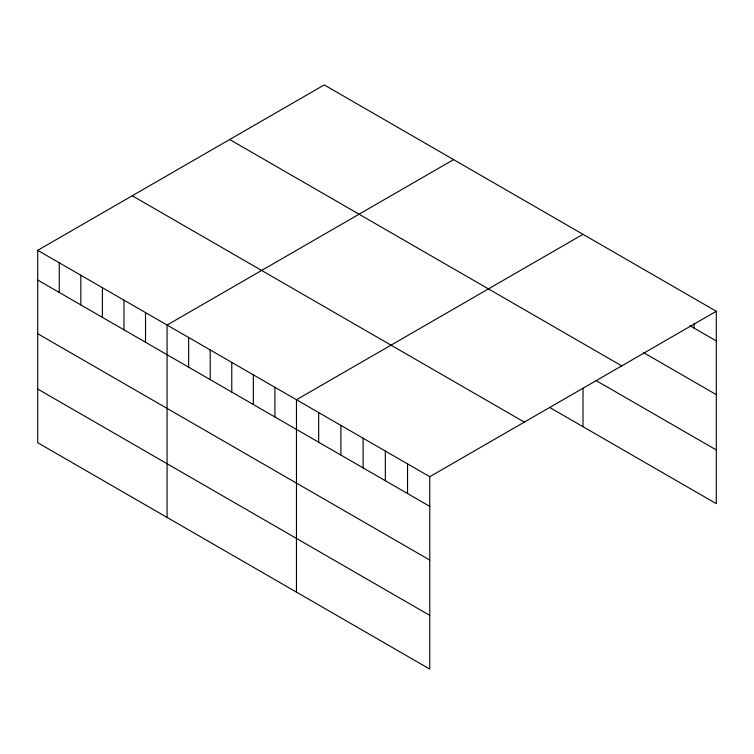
<?xml version="1.0" encoding="UTF-8"?>
<svg xmlns="http://www.w3.org/2000/svg" width="754" height="754" viewBox="0 0 754 754"><rect width="100%" height="100%" fill="white"/><g stroke="black" fill="none" stroke-linecap="round" stroke-linejoin="round"><path stroke-width="1.13" d="M37.7 250.347L429.761 476.707L429.761 669.081L37.7 442.721L37.7 250.347L324.239 84.919L716.3 311.279L716.3 503.653L549.675 407.452M453.616 159.622L167.077 325.049L167.077 517.423M583.002 234.315L296.463 399.743L296.463 592.116M429.761 476.707L716.3 311.279M690.042 325.785L716.3 340.94M643.586 352.655L716.3 394.634M229.678 139.509L621.739 365.869M596.122 380.572L716.3 449.959M132.261 195.757L524.322 422.117M37.7 280.017L429.761 506.377M37.7 333.711L429.761 560.062M37.7 389.026L429.761 615.387M694.085 323.551L694.085 328.113M583.002 388.169L583.002 426.689M407.546 463.88L407.546 493.55M385.332 451.052L385.332 480.722M363.117 438.225L363.117 467.895M340.893 425.397L340.893 455.067M318.678 412.57L318.678 442.24M274.899 387.292L274.899 416.962M253.335 374.842L253.335 404.512M231.77 362.401L231.77 392.061M210.206 349.95L210.206 379.611M188.641 337.5L188.641 367.16M145.522 312.599L145.522 342.269M123.958 300.149L123.958 329.818M102.393 287.698L102.393 317.368M80.829 275.248L80.829 304.918M59.264 262.797L59.264 292.467"/></g></svg>
